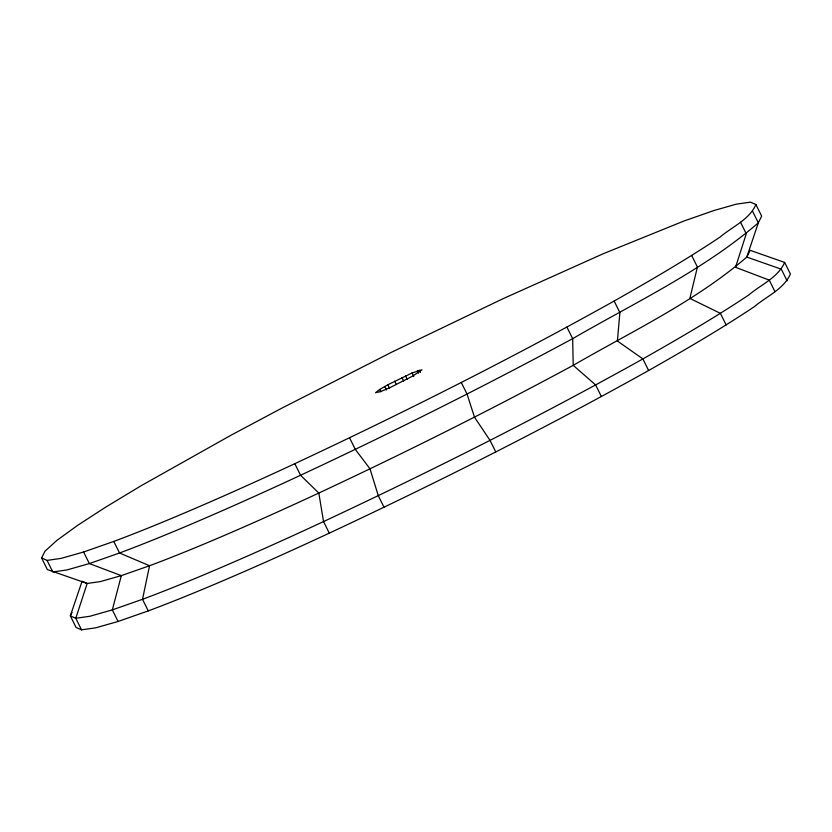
<?xml version="1.0" encoding="UTF-8"?>
<svg xmlns="http://www.w3.org/2000/svg" width="832" height="832" viewBox="0 0 832 832"><rect width="100%" height="100%" fill="white"/><g stroke="black" fill="none" stroke-linecap="round" stroke-linejoin="round"><path stroke-width="1.25" d="M41.6 557.991L44.938 551.242L56.992 540.311L77.47 525.46L105.841 507.052L141.44 485.555L230.599 435.448L281.975 408.075L392.007 352.03L502.705 298.854L603.231 253.739L683.738 221.104L713.929 210.527L736.351 204.152L750.464 202.145L755.914 204.537L761.665 216.122L758.316 222.872L746.803 257.078C694.959 301.714 632.081 331.25 573.217 365.342C489.684 410.384 404.778 452.868 318.812 493.054A372.632 27.29 -26.4 0 1 149.552 565.739L121.326 575.63L100.36 581.589L87.173 583.471L47.351 569.566L41.6 557.991L47.05 560.394L61.162 558.376L83.595 552.001L113.776 541.424A398.549 29.193 -26.4 0 0 294.809 463.684C403.01 413.015 509.798 359.258 614.151 301.038C650.01 280.675 685.734 259.99 720.054 237.078C732.129 226.782 749.247 219.794 755.914 204.537M72.01 612.508L70.335 615.878L76.086 627.463L81.536 629.855L95.649 627.848L118.071 621.473L148.262 610.896A398.549 29.193 -26.4 0 0 329.295 533.146C437.486 482.487 544.284 428.719 648.627 370.51C684.497 350.147 720.221 329.462 754.53 306.54C766.615 296.244 783.734 289.255 790.4 274.009L784.649 262.434L749.736 250.172M749.923 250.765L746.803 257.078L781.31 269.183L787.062 280.758M784.649 262.434C777.982 277.68 760.864 284.669 748.79 294.965C714.47 317.876 678.756 338.562 642.886 358.925C538.533 417.144 431.746 470.902 323.544 521.57A398.549 29.193 -26.4 0 1 142.511 599.31L112.33 609.887L89.898 616.262L75.785 618.28L70.335 615.878L82.077 581.235L87.173 583.471L75.785 618.28L81.536 629.855M379.704 389.449L375.523 392.756L380.224 391.685A25.917 1.903 -26.4 0 0 391.997 386.63L412.766 376.043L421.99 369.772L412.058 372.975L387.816 384.79L379.704 389.449L380.858 391.768M752.575 211.286L758.316 222.872C702.874 270.608 635.617 302.193 572.666 338.655C483.319 386.838 392.506 432.276 300.55 475.259A398.549 29.193 -26.4 0 1 119.527 552.999L89.336 563.576L66.914 569.951L52.801 571.969L47.05 560.394M740.522 222.227L746.262 233.802L735.53 267.301L769.257 280.114L775.008 291.689M691.673 255.476L697.414 267.051L689.863 298.386L720.408 313.362L726.159 324.948M614.151 301.038L619.892 312.614L617.386 340.995L642.886 358.925L648.627 370.51M566.914 327.08L572.666 338.655L573.217 365.342L595.65 384.977L601.401 396.552M461.292 382.491L467.043 394.066L474.469 417.144L490.027 440.388L495.778 451.963M419.255 370.157L420.41 372.476M417.29 370.854L418.444 373.162M412.058 372.975L413.785 376.449M405.517 375.908L407.243 379.382M401.96 377.593L403.686 381.066M394.69 381.181L396.417 384.654M387.816 384.79L389.542 388.263M384.748 386.485L386.474 389.958M349.544 437.788L355.295 449.363L369.99 468.842L378.29 495.674L384.03 507.25M294.809 463.684L300.55 475.259L318.812 493.054L323.544 521.57L329.295 533.146M113.776 541.424L119.527 552.999L149.552 565.739L142.511 599.31L148.262 610.896M83.595 552.001L89.336 563.576L121.326 575.63L112.33 609.887L118.071 621.473"/></g></svg>
